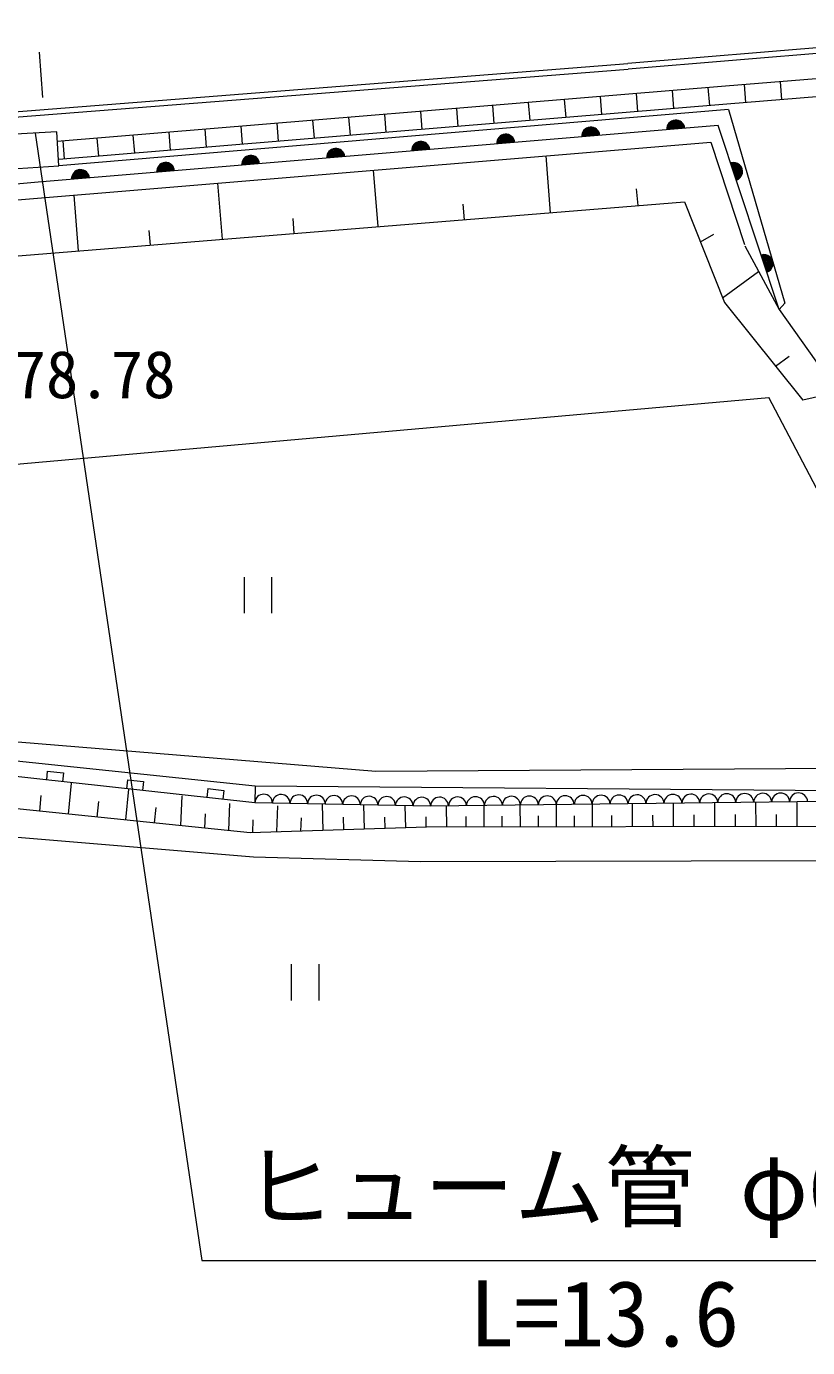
# Model space of a CAD drawing. Units: millimetres, scale not verified. Extents: x 40000 to 680000, y 20000 to 380000.
# Drawn here: x 509374 to 531033, y 276828 to 313489 of the extents above; entities that cross this region are included whole.
import ezdxf
from ezdxf.enums import TextEntityAlignment as Align

# ---------------------------------------------------------------- set-up
doc = ezdxf.new("R2010")
doc.units = ezdxf.units.MM
doc.header["$LTSCALE"] = 1000
doc.layers.add('M-BGD', color=7, linetype='Continuous', lineweight=13)
doc.layers.add('M-STR-STR3', color=7, linetype='Continuous', lineweight=13)
doc.styles.add('ＭＳ ゴシック', font='')
doc.styles.get('ＭＳ ゴシック').set_extended_font_data('MS Gothic')

msp = doc.modelspace()

# ---------------------------------------------------------------- linework, layer by layer
at = {"layer": 'M-BGD'}
for p, q in [((547136, 314211), (526046, 312456)), ((547148, 314062), (526058, 312306)), ((547208, 313344), (528755, 311832)), ((509825, 311520), (509734, 312774)), ((547248, 312846), (528796, 311334)), ((492906, 309853), (526046, 312456)), ((492918, 309704), (526058, 312306)), ((528755, 311832), (510230, 310298)), ((526279, 311627), (526320, 311129)), ((527275, 311709), (527317, 311211)), ((528272, 311792), (528313, 311294)), ((529274, 311874), (529315, 311376)), ((530271, 311956), (530312, 311458)), ((528797, 311334), (510271, 309800)), ((522293, 311297), (522334, 310799)), ((523289, 311379), (523330, 310881)), ((524286, 311462), (524327, 310964)), ((525282, 311544), (525324, 311046)), ((528843, 311184), (510272, 309619)), ((518306, 310967), (518347, 310468)), ((519303, 311049), (519344, 310551)), ((520299, 311132), (520341, 310633)), ((521296, 311214), (521337, 310716)), ((528843, 311184), (530400, 305809)), ((510213, 310567), (509067, 310495)), ((528559, 310739), (509697, 309167)), ((528559, 310739), (509697, 309167)), ((510272, 309619), (510213, 310567)), ((513323, 310554), (513364, 310056)), ((514320, 310637), (514361, 310138)), ((515316, 310719), (515358, 310221)), ((516313, 310802), (516354, 310303)), ((517310, 310884), (517351, 310386)), ((530246, 305630), (528559, 310739)), ((530246, 305630), (528559, 310739)), ((489804, 307072), (528352, 310281)), ((510383, 310311), (510425, 309812)), ((511330, 310389), (511371, 309891)), ((512327, 310472), (512368, 309973)), ((528352, 310281), (529282, 307433)), ((523910, 308320), (523782, 309901)), ((509126, 309547), (510272, 309619)), ((519126, 307933), (518999, 309503)), ((509697, 309167), (489778, 307371)), ((514807, 307583), (514680, 309143)), ((510820, 307260), (510694, 308811)), ((526336, 308516), (526288, 308980)), ((507729, 307010), (527624, 308621)), ((521518, 308126), (521483, 308558)), ((527624, 308621), (528730, 305826)), ((516800, 307744), (516766, 308161)), ((512813, 307421), (512780, 307825)), ((528064, 307508), (528431, 307726)), ((529292, 307405), (530246, 305630)), ((528678, 305957), (529675, 306692)), ((528730, 305826), (530899, 303122)), ((530400, 305809), (530246, 305630)), ((530246, 305630), (531466, 303911)), ((530148, 304059), (530526, 304338)), ((498566, 300408), (529961, 303194)), ((535156, 293262), (529961, 303194)), ((532274, 303433), (530899, 303122)), ((515423, 297204), (515423, 298204)), ((516173, 298204), (516173, 297204)), ((519059, 292818), (506853, 293810)), ((506825, 293345), (515720, 292414)), ((515707, 291945), (506813, 292920)), ((509953, 292827), (509926, 292579)), ((509953, 292827), (510398, 292778)), ((510398, 292778), (510370, 292530)), ((512177, 292583), (512149, 292335)), ((512177, 292583), (512621, 292535)), ((534885, 292913), (519059, 292818)), ((510539, 291630), (510626, 292491)), ((512130, 291468), (512217, 292320)), ((512621, 292535), (512594, 292286)), ((514400, 292340), (514373, 292091)), ((514400, 292340), (514845, 292291)), ((514845, 292291), (514818, 292043)), ((515720, 292414), (515707, 291945)), ((515720, 292414), (533800, 292266)), ((515580, 291116), (505350, 292160)), ((509743, 291712), (509787, 292144)), ((511335, 291549), (511378, 291977)), ((513656, 291312), (513693, 292142)), ((514985, 291177), (515018, 291922)), ((520581, 291850), (515707, 291945)), ((516318, 291139), (516349, 291857)), ((517606, 291180), (517588, 291908)), ((518748, 291216), (518731, 291886)), ((519891, 291253), (519875, 291864)), ((531531, 291980), (520581, 291850)), ((521033, 291272), (521019, 291855)), ((522069, 291274), (522068, 291868)), ((523069, 291275), (523068, 291880)), ((524069, 291277), (524068, 291892)), ((525069, 291278), (525068, 291903)), ((526176, 291280), (526175, 291917)), ((527319, 291282), (527318, 291930)), ((528462, 291283), (528461, 291944)), ((529605, 291285), (529598, 291955)), ((530748, 291287), (530741, 291958)), ((512926, 291387), (512970, 291811)), ((514321, 291244), (514338, 291638)), ((515650, 291118), (515665, 291470)), ((516986, 291160), (517002, 291527)), ((518177, 291198), (518168, 291545)), ((519319, 291235), (519311, 291548)), ((520462, 291271), (520455, 291552)), ((521569, 291273), (521569, 291567)), ((522569, 291274), (522569, 291574)), ((523569, 291276), (523569, 291581)), ((524569, 291277), (524569, 291587)), ((525605, 291279), (525604, 291594)), ((526748, 291281), (526747, 291602)), ((527891, 291283), (527890, 291610)), ((529033, 291284), (529033, 291617)), ((530176, 291286), (530173, 291621)), ((505306, 291313), (515672, 290446)), ((520464, 291271), (515580, 291116)), ((531508, 291288), (520464, 291271)), ((515672, 290446), (520303, 290313)), ((520303, 290313), (531562, 290346)), ((516728, 286463), (516728, 287463)), ((517478, 287463), (517478, 286463))]:
    msp.add_line(p, q, dxfattribs=at)
for centre, radius, start, end in [((527380, 310641), 250, 4.7665, 184.7665), ((527380, 310641), 250, 4.7665, 184.7665), ((527380, 310641), 250, 4.7665, 184.7665), ((525022, 310445), 250, 4.7665, 184.7665), ((525022, 310445), 250, 4.7665, 184.7665), ((525022, 310445), 250, 4.7665, 184.7665), ((525022, 310445), 225, 4.7665, 184.7665), ((525022, 310445), 200, 4.7665, 184.7665), ((525022, 310445), 175, 4.7665, 184.7665), ((525022, 310445), 150, 4.7665, 184.7665), ((525022, 310445), 125, 4.7665, 184.7665), ((525022, 310445), 100, 4.7665, 184.7665), ((525022, 310445), 75, 4.7665, 184.7665), ((527380, 310641), 225, 4.7665, 184.7665), ((527380, 310641), 200, 4.7665, 184.7665), ((527380, 310641), 175, 4.7665, 184.7665), ((527380, 310641), 150, 4.7665, 184.7665), ((527380, 310641), 125, 4.7665, 184.7665), ((527380, 310641), 100, 4.7665, 184.7665), ((527380, 310641), 75, 4.7665, 184.7665), ((527380, 310641), 50, 4.7665, 184.7665), ((527380, 310641), 25, 4.7665, 184.7665), ((520307, 310051), 250, 4.7665, 184.7665), ((520307, 310051), 250, 4.7665, 184.7665), ((520307, 310051), 250, 4.7665, 184.7665), ((520307, 310051), 225, 4.7665, 184.7665), ((520307, 310051), 200, 4.7665, 184.7665), ((520307, 310051), 175, 4.7665, 184.7665), ((520307, 310051), 150, 4.7665, 184.7665), ((520307, 310051), 125, 4.7665, 184.7665), ((522665, 310248), 250, 4.7665, 184.7665), ((522665, 310248), 250, 4.7665, 184.7665), ((522665, 310248), 250, 4.7665, 184.7665), ((522665, 310248), 225, 4.7665, 184.7665), ((522665, 310248), 200, 4.7665, 184.7665), ((522665, 310248), 175, 4.7665, 184.7665), ((522665, 310248), 150, 4.7665, 184.7665), ((522665, 310248), 125, 4.7665, 184.7665), ((522665, 310248), 100, 4.7665, 184.7665), ((522665, 310248), 75, 4.7665, 184.7665), ((522665, 310248), 50, 4.7665, 184.7665), ((522665, 310248), 25, 4.7665, 184.7665), ((525022, 310445), 50, 4.7665, 184.7665), ((525022, 310445), 25, 4.7665, 184.7665), ((515591, 309658), 250, 4.7665, 184.7665), ((515591, 309658), 250, 4.7665, 184.7665), ((515591, 309658), 250, 4.7665, 184.7665), ((515591, 309658), 225, 4.7665, 184.7665), ((515591, 309658), 200, 4.7665, 184.7665), ((515591, 309658), 175, 4.7665, 184.7665), ((515591, 309658), 150, 4.7665, 184.7665), ((517949, 309855), 250, 4.7665, 184.7665), ((517949, 309855), 250, 4.7665, 184.7665), ((517949, 309855), 250, 4.7665, 184.7665), ((517949, 309855), 225, 4.7665, 184.7665), ((517949, 309855), 200, 4.7665, 184.7665), ((517949, 309855), 175, 4.7665, 184.7665), ((517949, 309855), 150, 4.7665, 184.7665), ((517949, 309855), 125, 4.7665, 184.7665), ((517949, 309855), 100, 4.7665, 184.7665), ((517949, 309855), 75, 4.7665, 184.7665), ((517949, 309855), 50, 4.7665, 184.7665), ((517949, 309855), 25, 4.7665, 184.7665), ((520307, 310051), 100, 4.7665, 184.7665), ((520307, 310051), 75, 4.7665, 184.7665), ((520307, 310051), 50, 4.7665, 184.7665), ((520307, 310051), 25, 4.7665, 184.7665), ((510876, 309265), 250, 4.7665, 184.7665), ((510876, 309265), 250, 4.7665, 184.7665), ((510876, 309265), 250, 4.7665, 184.7665), ((510876, 309265), 225, 4.7665, 184.7665), ((510876, 309265), 200, 4.7665, 184.7665), ((510876, 309265), 175, 4.7665, 184.7665), ((513234, 309462), 250, 4.7665, 184.7665), ((513234, 309462), 250, 4.7665, 184.7665), ((513234, 309462), 250, 4.7665, 184.7665), ((513234, 309462), 225, 4.7665, 184.7665), ((513234, 309462), 200, 4.7665, 184.7665), ((513234, 309462), 175, 4.7665, 184.7665), ((513234, 309462), 150, 4.7665, 184.7665), ((513234, 309462), 125, 4.7665, 184.7665), ((513234, 309462), 100, 4.7665, 184.7665), ((513234, 309462), 75, 4.7665, 184.7665), ((513234, 309462), 50, 4.7665, 184.7665), ((513234, 309462), 25, 4.7665, 184.7665), ((515591, 309658), 125, 4.7665, 184.7665), ((515591, 309658), 100, 4.7665, 184.7665), ((515591, 309658), 75, 4.7665, 184.7665), ((515591, 309658), 50, 4.7665, 184.7665), ((515591, 309658), 25, 4.7665, 184.7665), ((528981, 309462), 250, 288.2749, 108.275), ((528981, 309462), 250, 288.2749, 108.275), ((528981, 309462), 250, 288.2749, 108.275), ((528981, 309462), 225, 288.2749, 108.275), ((528981, 309462), 200, 288.2749, 108.275), ((528981, 309462), 175, 288.2749, 108.275), ((528981, 309462), 150, 288.2749, 108.275), ((528981, 309462), 125, 288.2749, 108.275), ((528981, 309462), 100, 288.2749, 108.275), ((528981, 309462), 75, 288.2749, 108.275), ((528981, 309462), 50, 288.2749, 108.275), ((528981, 309462), 25, 288.2749, 108.275), ((510876, 309265), 150, 4.7665, 184.7665), ((510876, 309265), 125, 4.7665, 184.7665), ((510876, 309265), 100, 4.7665, 184.7665), ((510876, 309265), 75, 4.7665, 184.7665), ((510876, 309265), 50, 4.7665, 184.7665), ((510876, 309265), 25, 4.7665, 184.7665), ((529824, 306907), 250, 288.2749, 108.275), ((529824, 306907), 250, 288.2749, 108.275), ((529824, 306907), 250, 288.2749, 108.275), ((529824, 306907), 225, 288.2749, 108.275), ((529824, 306907), 200, 288.2749, 108.275), ((529824, 306907), 175, 288.2749, 108.275), ((529824, 306907), 150, 288.2749, 108.275), ((529824, 306907), 125, 288.2749, 108.275), ((529824, 306907), 100, 288.2749, 108.275), ((529824, 306907), 75, 288.2749, 108.275), ((529824, 306907), 50, 288.2749, 108.275), ((529824, 306907), 25, 288.2749, 108.275), ((528295, 291942), 249, 0.6799, 180.6799), ((528793, 291948), 249, 0.6799, 180.6799), ((529291, 291954), 249, 0.6799, 180.6799), ((529789, 291959), 249, 0.6799, 180.6799), ((530286, 291965), 249, 0.6799, 180.6799), ((530784, 291971), 249, 0.6799, 180.6799), ((515951, 291940), 244, 358.8841, 178.8841), ((516438, 291931), 244, 358.8841, 178.8841), ((516925, 291921), 244, 358.8841, 178.8841), ((517413, 291912), 244, 358.8841, 178.8841), ((517900, 291902), 244, 358.8841, 178.8841), ((518387, 291893), 244, 358.8841, 178.8841), ((518875, 291883), 244, 358.8841, 178.8841), ((519362, 291874), 244, 358.8841, 178.8841), ((519850, 291864), 244, 358.8841, 178.8841), ((520337, 291855), 244, 358.8841, 178.8841), ((520829, 291853), 249, 0.6799, 180.6799), ((521327, 291859), 249, 0.6799, 180.6799), ((521825, 291865), 249, 0.6799, 180.6799), ((522323, 291871), 249, 0.6799, 180.6799), ((522820, 291877), 249, 0.6799, 180.6799), ((523318, 291883), 249, 0.6799, 180.6799), ((523816, 291889), 249, 0.6799, 180.6799), ((524313, 291894), 249, 0.6799, 180.6799), ((524811, 291900), 249, 0.6799, 180.6799), ((525309, 291906), 249, 0.6799, 180.6799), ((525807, 291912), 249, 0.6799, 180.6799), ((526304, 291918), 249, 0.6799, 180.6799), ((526802, 291924), 249, 0.6799, 180.6799), ((527300, 291930), 249, 0.6799, 180.6799), ((527798, 291936), 249, 0.6799, 180.6799)]:
    msp.add_arc(centre, radius, start, end, dxfattribs=at)
at = {"layer": 'M-STR-STR3'}
for p, q in [((509619, 310530), (514236, 279246)), ((514236, 279246), (536574, 279246))]:
    msp.add_line(p, q, dxfattribs=at)

# ---------------------------------------------------------------- texts
at = {"layer": 'M-BGD', "style": 'ＭＳ ゴシック'}
msp.add_text('178.78', height=1320, dxfattribs=at).set_placement((508120, 302777), align=Align.BOTTOM_LEFT)
at = {"layer": 'M-STR-STR3', "style": 'ＭＳ ゴシック'}
for s, p in [('ヒューム管 φ600', (515405, 279820)), ('L=13.6', (521655, 276308))]:
    msp.add_text(s, height=1833, dxfattribs=at).set_placement(p, align=Align.BOTTOM_LEFT)

doc.saveas('drawing.dxf')
